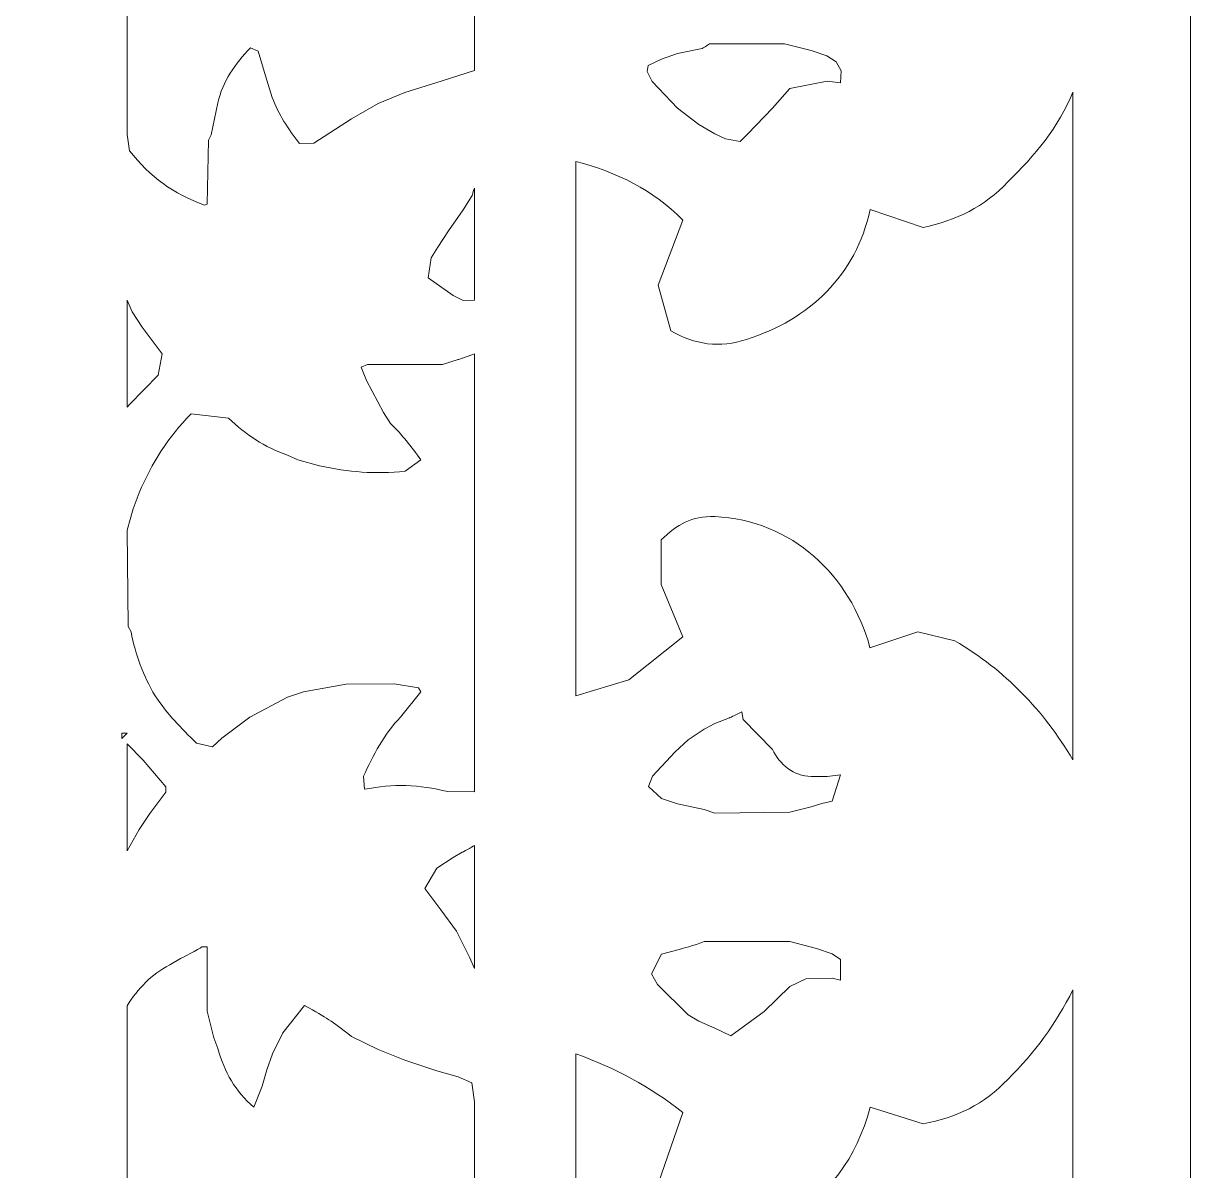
# Model space of a CAD drawing. Header units: centimetres. Extents: x -13.8 to 13.8, y -13.7 to 13.7.
# Drawn here: x -3.451 to -0.942, y 4.7 to 7.167 of the extents above; entities that cross this region are included whole.
import ezdxf

# ---------------------------------------------------------------- set-up
doc = ezdxf.new("R2010")
doc.units = ezdxf.units.CM
doc.header["$MEASUREMENT"] = 0
doc.layers.add('Layer 1', color=7, linetype='Continuous')

msp = doc.modelspace()

# ---------------------------------------------------------------- linework, layer by layer
at = {"layer": 'Layer 1', "lineweight": 0}
msp.add_lwpolyline([(-13.76315, 0.85022), (-0.94195, 0.85022), (-0.94195, 13.67104), (-13.76315, 13.67104), (-13.76315, 0.85022)], close=True, dxfattribs=at)
at = {"layer": 'Layer 1', "color": 7, "lineweight": 0}
for points, knots in [([(-3.06753, 7.75467), (-3.06753, 7.75467), (-3.0561, 7.75467), (-3.0561, 7.75467), (-3.0561, 7.75467), (-3.0561, 7.75467), (-3.0561, 7.61674), (-3.0561, 7.61674), (-3.0561, 7.61674), (-3.0561, 7.61674), (-3.04372, 7.57065), (-3.04372, 7.57065), (-3.04372, 7.57065), (-3.04372, 7.57065), (-3.02372, 7.5131), (-3.02372, 7.5131), (-3.02372, 7.5131), (-3.02372, 7.5131), (-2.99951, 7.45558), (-2.99951, 7.45558), (-2.99951, 7.45558), (-2.99951, 7.45558), (-2.96331, 7.407), (-2.96331, 7.407), (-2.96331, 7.407), (-2.96331, 7.407), (-2.94675, 7.41348), (-2.94675, 7.41348), (-2.94675, 7.41348), (-2.94675, 7.41348), (-2.9296, 7.47862), (-2.9296, 7.47862), (-2.9296, 7.47862), (-2.9296, 7.47862), (-2.91817, 7.5131), (-2.91817, 7.5131), (-2.91817, 7.5131), (-2.90274, 7.55501), (-2.88235, 7.58949), (-2.84808, 7.6192), (-2.84808, 7.6192), (-2.84808, 7.6192), (-2.83797, 7.61921), (-2.83797, 7.61921), (-2.83797, 7.61921), (-2.83797, 7.61921), (-2.75148, 7.5632), (-2.75148, 7.5632), (-2.75148, 7.5632), (-2.75148, 7.5632), (-2.72309, 7.54759), (-2.72309, 7.54759), (-2.72309, 7.54759), (-2.72309, 7.54759), (-2.68861, 7.52722), (-2.68861, 7.52722), (-2.68861, 7.52722), (-2.68861, 7.52722), (-2.65413, 7.51407), (-2.65413, 7.51407), (-2.65413, 7.51407), (-2.65413, 7.51407), (-2.61965, 7.50169), (-2.61965, 7.50169), (-2.61965, 7.50169), (-2.61965, 7.50169), (-2.5966, 7.49198), (-2.5966, 7.49198), (-2.5966, 7.49198), (-2.5966, 7.49198), (-2.52765, 7.47579), (-2.52765, 7.47579), (-2.52765, 7.47579), (-2.52765, 7.47579), (-2.48746, 7.46132), (-2.48746, 7.46132), (-2.48746, 7.46132), (-2.48746, 7.46132), (-2.48156, 7.43274), (-2.48156, 7.43274), (-2.48156, 7.43274), (-2.48156, 7.43274), (-2.48156, 7.06545), (-2.48156, 7.06545), (-2.48156, 7.06545), (-2.48156, 7.06545), (-2.5507, 7.04296), (-2.5507, 7.04296), (-2.5507, 7.04296), (-2.5507, 7.04296), (-2.63111, 7.01819), (-2.63111, 7.01819), (-2.63111, 7.01819), (-2.63111, 7.01819), (-2.68863, 6.99438), (-2.68863, 6.99438), (-2.68863, 6.99438), (-2.68863, 6.99438), (-2.74597, 6.9616), (-2.74597, 6.9616), (-2.74597, 6.9616), (-2.74597, 6.9616), (-2.82656, 6.90884), (-2.82656, 6.90884), (-2.82656, 6.90884), (-2.82656, 6.90884), (-2.858, 6.90883), (-2.858, 6.90883), (-2.858, 6.90883), (-2.88237, 6.93989), (-2.90219, 6.97056), (-2.91647, 7.00752), (-2.91647, 7.00752), (-2.91647, 7.00752), (-2.93057, 7.05361), (-2.93057, 7.05361), (-2.93057, 7.05361), (-2.93057, 7.05361), (-2.94676, 7.10695), (-2.94676, 7.10695), (-2.94676, 7.10695), (-2.94676, 7.10695), (-2.96332, 7.11399), (-2.96332, 7.11399), (-2.96332, 7.11399), (-2.99494, 7.08084), (-3.02372, 7.04197), (-3.03285, 6.99607), (-3.03285, 6.99607), (-3.03285, 6.99607), (-3.04753, 6.92712), (-3.04753, 6.92712), (-3.04753, 6.92712), (-3.04753, 6.92712), (-3.05325, 6.91569), (-3.05325, 6.91569), (-3.05325, 6.91569), (-3.05325, 6.91569), (-3.05592, 6.77834), (-3.05592, 6.77834), (-3.05592, 6.77834), (-3.05592, 6.77834), (-3.06201, 6.77585), (-3.06201, 6.77585), (-3.06201, 6.77585), (-3.12927, 6.80062), (-3.17861, 6.83644), (-3.2228, 6.89282), (-3.2228, 6.89282), (-3.2228, 6.89282), (-3.2283, 6.92748), (-3.2283, 6.92748), (-3.2283, 6.92748), (-3.2283, 6.92748), (-3.2283, 7.61672), (-3.2283, 7.61672), (-3.2283, 7.61672), (-3.19668, 7.66567), (-3.16162, 7.69636), (-3.11344, 7.72853), (-3.11344, 7.72853), (-3.11344, 7.72853), (-3.09362, 7.73977), (-3.09362, 7.73977), (-3.09362, 7.73977), (-3.09364, 7.73983), (-3.07229, 7.75049), (-3.06753, 7.75467)], [0, 0, 0, 0, 0.0232558, 0.0232558, 0.0232558, 0.0232558, 0.0465116, 0.0465116, 0.0465116, 0.0465116, 0.0697674, 0.0697674, 0.0697674, 0.0697674, 0.0930233, 0.0930233, 0.0930233, 0.0930233, 0.1162791, 0.1162791, 0.1162791, 0.1162791, 0.1395349, 0.1395349, 0.1395349, 0.1395349, 0.1627907, 0.1627907, 0.1627907, 0.1627907, 0.1860465, 0.1860465, 0.1860465, 0.1860465, 0.2093023, 0.2093023, 0.2093023, 0.2093023, 0.2325581, 0.2325581, 0.2325581, 0.2325581, 0.255814, 0.255814, 0.255814, 0.255814, 0.2790698, 0.2790698, 0.2790698, 0.2790698, 0.3023256, 0.3023256, 0.3023256, 0.3023256, 0.3255814, 0.3255814, 0.3255814, 0.3255814, 0.3488372, 0.3488372, 0.3488372, 0.3488372, 0.372093, 0.372093, 0.372093, 0.372093, 0.3953488, 0.3953488, 0.3953488, 0.3953488, 0.4186047, 0.4186047, 0.4186047, 0.4186047, 0.4418605, 0.4418605, 0.4418605, 0.4418605, 0.4651163, 0.4651163, 0.4651163, 0.4651163, 0.4883721, 0.4883721, 0.4883721, 0.4883721, 0.5116279, 0.5116279, 0.5116279, 0.5116279, 0.5348837, 0.5348837, 0.5348837, 0.5348837, 0.5581395, 0.5581395, 0.5581395, 0.5581395, 0.5813953, 0.5813953, 0.5813953, 0.5813953, 0.6046512, 0.6046512, 0.6046512, 0.6046512, 0.627907, 0.627907, 0.627907, 0.627907, 0.6511628, 0.6511628, 0.6511628, 0.6511628, 0.6744186, 0.6744186, 0.6744186, 0.6744186, 0.6976744, 0.6976744, 0.6976744, 0.6976744, 0.7209302, 0.7209302, 0.7209302, 0.7209302, 0.744186, 0.744186, 0.744186, 0.744186, 0.7674419, 0.7674419, 0.7674419, 0.7674419, 0.7906977, 0.7906977, 0.7906977, 0.7906977, 0.8139535, 0.8139535, 0.8139535, 0.8139535, 0.8372093, 0.8372093, 0.8372093, 0.8372093, 0.8604651, 0.8604651, 0.8604651, 0.8604651, 0.8837209, 0.8837209, 0.8837209, 0.8837209, 0.9069767, 0.9069767, 0.9069767, 0.9069767, 0.9302326, 0.9302326, 0.9302326, 0.9302326, 0.9534884, 0.9534884, 0.9534884, 0.9534884, 1, 1, 1, 1]), ([(-1.97596, 7.12261), (-1.97596, 7.12261), (-1.81536, 7.12261), (-1.81536, 7.12261), (-1.81536, 7.12261), (-1.81536, 7.12261), (-1.75802, 7.10814), (-1.75802, 7.10814), (-1.75802, 7.10814), (-1.75802, 7.10814), (-1.72431, 7.09671), (-1.72431, 7.09671), (-1.72431, 7.09671), (-1.72431, 7.09671), (-1.70431, 7.08396), (-1.70431, 7.08396), (-1.70431, 7.08396), (-1.70431, 7.08396), (-1.69288, 7.06433), (-1.69288, 7.06433), (-1.69288, 7.06433), (-1.69288, 7.06433), (-1.69457, 7.03919), (-1.69457, 7.03919), (-1.69457, 7.03919), (-1.69457, 7.03919), (-1.72333, 7.04223), (-1.72333, 7.04223), (-1.72333, 7.04223), (-1.72333, 7.04223), (-1.8039, 7.0268), (-1.8039, 7.0268), (-1.8039, 7.0268), (-1.8039, 7.0268), (-1.84105, 6.9847), (-1.84105, 6.9847), (-1.84105, 6.9847), (-1.84105, 6.9847), (-1.89381, 6.92927), (-1.89381, 6.92927), (-1.89381, 6.92927), (-1.89381, 6.92927), (-1.91, 6.91271), (-1.91, 6.91271), (-1.91, 6.91271), (-1.91, 6.91271), (-1.9418, 6.91861), (-1.9418, 6.91861), (-1.9418, 6.91861), (-1.9418, 6.91861), (-1.96485, 6.92927), (-1.96485, 6.92927), (-1.96485, 6.92927), (-1.96485, 6.92927), (-1.99933, 6.94927), (-1.99933, 6.94927), (-1.99933, 6.94927), (-1.99933, 6.94927), (-2.04505, 6.9847), (-2.04505, 6.9847), (-2.04505, 6.9847), (-2.04505, 6.9847), (-2.09955, 7.04204), (-2.09955, 7.04204), (-2.09955, 7.04204), (-2.09955, 7.04204), (-2.11021, 7.06339), (-2.11021, 7.06339), (-2.11021, 7.06339), (-2.11021, 7.06339), (-2.10812, 7.07635), (-2.10812, 7.07635), (-2.10812, 7.07635), (-2.10812, 7.07635), (-2.07954, 7.08987), (-2.07954, 7.08987), (-2.07954, 7.08987), (-2.07954, 7.08987), (-2.04506, 7.10167), (-2.04506, 7.10167), (-2.04506, 7.10167), (-2.04506, 7.10167), (-1.99172, 7.11291), (-1.99172, 7.11291), (-1.99172, 7.11291), (-1.99178, 7.1129), (-1.98072, 7.11957), (-1.97596, 7.12261)], [0, 0, 0, 0, 0.0434783, 0.0434783, 0.0434783, 0.0434783, 0.0869565, 0.0869565, 0.0869565, 0.0869565, 0.1304348, 0.1304348, 0.1304348, 0.1304348, 0.173913, 0.173913, 0.173913, 0.173913, 0.2173913, 0.2173913, 0.2173913, 0.2173913, 0.2608696, 0.2608696, 0.2608696, 0.2608696, 0.3043478, 0.3043478, 0.3043478, 0.3043478, 0.3478261, 0.3478261, 0.3478261, 0.3478261, 0.3913043, 0.3913043, 0.3913043, 0.3913043, 0.4347826, 0.4347826, 0.4347826, 0.4347826, 0.4782609, 0.4782609, 0.4782609, 0.4782609, 0.5217391, 0.5217391, 0.5217391, 0.5217391, 0.5652174, 0.5652174, 0.5652174, 0.5652174, 0.6086957, 0.6086957, 0.6086957, 0.6086957, 0.6521739, 0.6521739, 0.6521739, 0.6521739, 0.6956522, 0.6956522, 0.6956522, 0.6956522, 0.7391304, 0.7391304, 0.7391304, 0.7391304, 0.7826087, 0.7826087, 0.7826087, 0.7826087, 0.826087, 0.826087, 0.826087, 0.826087, 0.8695652, 0.8695652, 0.8695652, 0.8695652, 0.9130435, 0.9130435, 0.9130435, 0.9130435, 1, 1, 1, 1]), ([(-1.19491, 7.01916), (-1.19491, 7.01916), (-1.19491, 5.58335), (-1.19491, 5.58335), (-1.19491, 5.58335), (-1.26045, 5.6927), (-1.33911, 5.77406), (-1.44886, 5.83957), (-1.44886, 5.83957), (-1.44886, 5.83957), (-1.52847, 5.85843), (-1.52847, 5.85843), (-1.52847, 5.85843), (-1.52847, 5.85843), (-1.63134, 5.82451), (-1.63134, 5.82451), (-1.63134, 5.82451), (-1.67362, 5.98109), (-1.79861, 6.09825), (-1.96509, 6.10664), (-1.96509, 6.10664), (-2.01443, 6.10778), (-2.04624, 6.09008), (-2.07997, 6.05634), (-2.07997, 6.05634), (-2.07997, 6.05634), (-2.08034, 5.96032), (-2.08034, 5.96032), (-2.08034, 5.96032), (-2.08034, 5.96032), (-2.03348, 5.84774), (-2.03348, 5.84774), (-2.03348, 5.84774), (-2.03348, 5.84774), (-2.14987, 5.75572), (-2.14987, 5.75572), (-2.14987, 5.75572), (-2.14987, 5.75572), (-2.26343, 5.72124), (-2.26343, 5.72124), (-2.26343, 5.72124), (-2.26343, 5.72124), (-2.26343, 6.86996), (-2.26343, 6.86996), (-2.26343, 6.86996), (-2.17466, 6.84654), (-2.09902, 6.80937), (-2.0333, 6.74386), (-2.0333, 6.74386), (-2.0333, 6.74386), (-2.08683, 6.60421), (-2.08683, 6.60421), (-2.08683, 6.60421), (-2.08683, 6.60421), (-2.05958, 6.50592), (-2.05958, 6.50592), (-2.05958, 6.50592), (-2.00873, 6.47621), (-1.95348, 6.46763), (-1.89689, 6.48745), (-1.89689, 6.48745), (-1.76296, 6.52878), (-1.66048, 6.62575), (-1.63114, 6.76653), (-1.63114, 6.76653), (-1.63114, 6.76653), (-1.51721, 6.72787), (-1.51721, 6.72787), (-1.51721, 6.72787), (-1.44635, 6.74292), (-1.38521, 6.77206), (-1.3351, 6.82598), (-1.3351, 6.82598), (-1.27664, 6.88276), (-1.22656, 6.94277), (-1.19491, 7.01916)], [0, 0, 0, 0, 0.05, 0.05, 0.05, 0.05, 0.1, 0.1, 0.1, 0.1, 0.15, 0.15, 0.15, 0.15, 0.2, 0.2, 0.2, 0.2, 0.25, 0.25, 0.25, 0.25, 0.3, 0.3, 0.3, 0.3, 0.35, 0.35, 0.35, 0.35, 0.4, 0.4, 0.4, 0.4, 0.45, 0.45, 0.45, 0.45, 0.5, 0.5, 0.5, 0.5, 0.55, 0.55, 0.55, 0.55, 0.6, 0.6, 0.6, 0.6, 0.65, 0.65, 0.65, 0.65, 0.7, 0.7, 0.7, 0.7, 0.75, 0.75, 0.75, 0.75, 0.8, 0.8, 0.8, 0.8, 0.85, 0.85, 0.85, 0.85, 0.9, 0.9, 0.9, 0.9, 1, 1, 1, 1]), ([(-2.48155, 6.81265), (-2.48155, 6.81265), (-2.48155, 6.57148), (-2.48155, 6.57148), (-2.48155, 6.57148), (-2.48155, 6.57148), (-2.50555, 6.57111), (-2.50555, 6.57111), (-2.50555, 6.57111), (-2.50555, 6.57111), (-2.52764, 6.58177), (-2.52764, 6.58177), (-2.52764, 6.58177), (-2.52764, 6.58177), (-2.58117, 6.62006), (-2.58117, 6.62006), (-2.58117, 6.62006), (-2.58117, 6.62006), (-2.5745, 6.66274), (-2.5745, 6.66274), (-2.5745, 6.66274), (-2.5745, 6.66274), (-2.56003, 6.68597), (-2.56003, 6.68597), (-2.56003, 6.68597), (-2.56003, 6.68597), (-2.53736, 6.72045), (-2.53736, 6.72045), (-2.53736, 6.72045), (-2.53736, 6.72045), (-2.50553, 6.76617), (-2.50553, 6.76617), (-2.50553, 6.76617), (-2.50553, 6.76617), (-2.48629, 6.79684), (-2.48629, 6.79684), (-2.48629, 6.79684), (-2.48632, 6.79685), (-2.4846, 6.80656), (-2.48155, 6.81265)], [0, 0, 0, 0, 0.0909091, 0.0909091, 0.0909091, 0.0909091, 0.1818182, 0.1818182, 0.1818182, 0.1818182, 0.2727273, 0.2727273, 0.2727273, 0.2727273, 0.3636364, 0.3636364, 0.3636364, 0.3636364, 0.4545455, 0.4545455, 0.4545455, 0.4545455, 0.5454545, 0.5454545, 0.5454545, 0.5454545, 0.6363636, 0.6363636, 0.6363636, 0.6363636, 0.7272727, 0.7272727, 0.7272727, 0.7272727, 0.8181818, 0.8181818, 0.8181818, 0.8181818, 1, 1, 1, 1]), ([(-3.22831, 6.57148), (-3.22831, 6.57148), (-3.21707, 6.54635), (-3.21707, 6.54635), (-3.21707, 6.54635), (-3.21707, 6.54635), (-3.19593, 6.51357), (-3.19593, 6.51357), (-3.19593, 6.51357), (-3.19593, 6.51357), (-3.15251, 6.45604), (-3.15251, 6.45604), (-3.15251, 6.45604), (-3.15251, 6.45604), (-3.16145, 6.41014), (-3.16145, 6.41014), (-3.16145, 6.41014), (-3.16145, 6.41014), (-3.22278, 6.34709), (-3.22278, 6.34709), (-3.22278, 6.34709), (-3.22278, 6.34709), (-3.22831, 6.34156), (-3.22831, 6.34156), (-3.22831, 6.34156), (-3.22831, 6.34156), (-3.22831, 6.57148), (-3.22831, 6.57148)], [0, 0, 0, 0, 0.125, 0.125, 0.125, 0.125, 0.25, 0.25, 0.25, 0.25, 0.375, 0.375, 0.375, 0.375, 0.5, 0.5, 0.5, 0.5, 0.625, 0.625, 0.625, 0.625, 0.75, 0.75, 0.75, 0.75, 1, 1, 1, 1]), ([(-2.48155, 6.45644), (-2.48155, 6.45644), (-2.48155, 5.51442), (-2.48155, 5.51442), (-2.48155, 5.51442), (-2.48155, 5.51442), (-2.53907, 5.51519), (-2.53907, 5.51519), (-2.53907, 5.51519), (-2.6008, 5.53083), (-2.65586, 5.53234), (-2.71814, 5.52016), (-2.71814, 5.52016), (-2.71814, 5.52016), (-2.72005, 5.54855), (-2.72005, 5.54855), (-2.72005, 5.54855), (-2.69872, 5.59332), (-2.67642, 5.63941), (-2.64062, 5.67523), (-2.64062, 5.67523), (-2.64062, 5.67523), (-2.59662, 5.72952), (-2.59662, 5.72952), (-2.59662, 5.72952), (-2.59662, 5.72952), (-2.60215, 5.73809), (-2.60215, 5.73809), (-2.60215, 5.73809), (-2.60215, 5.73809), (-2.65414, 5.74685), (-2.65414, 5.74685), (-2.65414, 5.74685), (-2.65414, 5.74685), (-2.75759, 5.74608), (-2.75759, 5.74608), (-2.75759, 5.74608), (-2.75759, 5.74608), (-2.84922, 5.72952), (-2.84922, 5.72952), (-2.84922, 5.72952), (-2.84922, 5.72952), (-2.88372, 5.71809), (-2.88372, 5.71809), (-2.88372, 5.71809), (-2.88372, 5.71809), (-2.9645, 5.67504), (-2.9645, 5.67504), (-2.9645, 5.67504), (-2.9645, 5.67504), (-3.02432, 5.62988), (-3.02432, 5.62988), (-3.02432, 5.62988), (-3.02432, 5.62988), (-3.04472, 5.61178), (-3.04472, 5.61178), (-3.04472, 5.61178), (-3.04472, 5.61178), (-3.0792, 5.61959), (-3.0792, 5.61959), (-3.0792, 5.61959), (-3.11275, 5.65139), (-3.14169, 5.68283), (-3.16797, 5.72095), (-3.16797, 5.72095), (-3.19387, 5.76572), (-3.20988, 5.808), (-3.21978, 5.85885), (-3.21978, 5.85885), (-3.21978, 5.85885), (-3.22568, 5.87009), (-3.22568, 5.87009), (-3.22568, 5.87009), (-3.22568, 5.87009), (-3.22835, 6.07736), (-3.22835, 6.07736), (-3.22835, 6.07736), (-3.22835, 6.07736), (-3.21501, 6.12308), (-3.21501, 6.12308), (-3.21501, 6.12308), (-3.21501, 6.12308), (-3.20263, 6.15756), (-3.20263, 6.15756), (-3.20263, 6.15756), (-3.17405, 6.22214), (-3.1409, 6.27681), (-3.09042, 6.32729), (-3.09042, 6.32729), (-3.09042, 6.32729), (-3.01022, 6.31814), (-3.01022, 6.31814), (-3.01022, 6.31814), (-2.97231, 6.28213), (-2.93325, 6.25604), (-2.88372, 6.23832), (-2.88372, 6.23832), (-2.88372, 6.23832), (-2.86105, 6.22821), (-2.86105, 6.22821), (-2.86105, 6.22821), (-2.86105, 6.22821), (-2.81475, 6.21583), (-2.81475, 6.21583), (-2.81475, 6.21583), (-2.75226, 6.20212), (-2.69473, 6.19715), (-2.63071, 6.20382), (-2.63071, 6.20382), (-2.63071, 6.20382), (-2.59661, 6.22821), (-2.59661, 6.22821), (-2.59661, 6.22821), (-2.61701, 6.25679), (-2.6372, 6.2825), (-2.66233, 6.3069), (-2.66233, 6.3069), (-2.66233, 6.3069), (-2.67699, 6.32995), (-2.67699, 6.32995), (-2.67699, 6.32995), (-2.67699, 6.32995), (-2.71337, 6.3989), (-2.71337, 6.3989), (-2.71337, 6.3989), (-2.71337, 6.3989), (-2.7248, 6.42748), (-2.7248, 6.42748), (-2.7248, 6.42748), (-2.7248, 6.42748), (-2.71146, 6.43357), (-2.71146, 6.43357), (-2.71146, 6.43357), (-2.71146, 6.43357), (-2.55048, 6.43356), (-2.55048, 6.43356), (-2.55048, 6.43356), (-2.55048, 6.43356), (-2.51638, 6.44404), (-2.51638, 6.44404), (-2.51638, 6.44404), (-2.51643, 6.44406), (-2.48745, 6.45319), (-2.48155, 6.45644)], [0, 0, 0, 0, 0.027027, 0.027027, 0.027027, 0.027027, 0.0540541, 0.0540541, 0.0540541, 0.0540541, 0.0810811, 0.0810811, 0.0810811, 0.0810811, 0.1081081, 0.1081081, 0.1081081, 0.1081081, 0.1351351, 0.1351351, 0.1351351, 0.1351351, 0.1621622, 0.1621622, 0.1621622, 0.1621622, 0.1891892, 0.1891892, 0.1891892, 0.1891892, 0.2162162, 0.2162162, 0.2162162, 0.2162162, 0.2432432, 0.2432432, 0.2432432, 0.2432432, 0.2702703, 0.2702703, 0.2702703, 0.2702703, 0.2972973, 0.2972973, 0.2972973, 0.2972973, 0.3243243, 0.3243243, 0.3243243, 0.3243243, 0.3513514, 0.3513514, 0.3513514, 0.3513514, 0.3783784, 0.3783784, 0.3783784, 0.3783784, 0.4054054, 0.4054054, 0.4054054, 0.4054054, 0.4324324, 0.4324324, 0.4324324, 0.4324324, 0.4594595, 0.4594595, 0.4594595, 0.4594595, 0.4864865, 0.4864865, 0.4864865, 0.4864865, 0.5135135, 0.5135135, 0.5135135, 0.5135135, 0.5405405, 0.5405405, 0.5405405, 0.5405405, 0.5675676, 0.5675676, 0.5675676, 0.5675676, 0.5945946, 0.5945946, 0.5945946, 0.5945946, 0.6216216, 0.6216216, 0.6216216, 0.6216216, 0.6486486, 0.6486486, 0.6486486, 0.6486486, 0.6756757, 0.6756757, 0.6756757, 0.6756757, 0.7027027, 0.7027027, 0.7027027, 0.7027027, 0.7297297, 0.7297297, 0.7297297, 0.7297297, 0.7567568, 0.7567568, 0.7567568, 0.7567568, 0.7837838, 0.7837838, 0.7837838, 0.7837838, 0.8108108, 0.8108108, 0.8108108, 0.8108108, 0.8378378, 0.8378378, 0.8378378, 0.8378378, 0.8648649, 0.8648649, 0.8648649, 0.8648649, 0.8918919, 0.8918919, 0.8918919, 0.8918919, 0.9189189, 0.9189189, 0.9189189, 0.9189189, 0.9459459, 0.9459459, 0.9459459, 0.9459459, 1, 1, 1, 1]), ([(-1.90701, 5.6868), (-1.90701, 5.6868), (-1.90415, 5.67024), (-1.90415, 5.67024), (-1.90415, 5.67024), (-1.90415, 5.67024), (-1.8411, 5.60605), (-1.8411, 5.60605), (-1.8411, 5.60605), (-1.82586, 5.57425), (-1.79519, 5.54795), (-1.75805, 5.54795), (-1.75805, 5.54795), (-1.75805, 5.54795), (-1.72358, 5.54794), (-1.72358, 5.54794), (-1.72358, 5.54794), (-1.72358, 5.54794), (-1.69461, 5.55135), (-1.69461, 5.55135), (-1.69461, 5.55135), (-1.69461, 5.55135), (-1.71289, 5.49476), (-1.71289, 5.49476), (-1.71289, 5.49476), (-1.71289, 5.49476), (-1.73498, 5.49), (-1.73498, 5.49), (-1.73498, 5.49), (-1.73498, 5.49), (-1.75803, 5.48278), (-1.75803, 5.48278), (-1.75803, 5.48278), (-1.75803, 5.48278), (-1.80394, 5.47095), (-1.80394, 5.47095), (-1.80394, 5.47095), (-1.80394, 5.47095), (-1.96454, 5.46867), (-1.96454, 5.46867), (-1.96454, 5.46867), (-1.96454, 5.46867), (-1.98759, 5.47687), (-1.98759, 5.47687), (-1.98759, 5.47687), (-1.98759, 5.47687), (-2.04511, 5.48925), (-2.04511, 5.48925), (-2.04511, 5.48925), (-2.04511, 5.48925), (-2.07959, 5.50068), (-2.07959, 5.50068), (-2.07959, 5.50068), (-2.07959, 5.50068), (-2.10721, 5.5264), (-2.10721, 5.5264), (-2.10721, 5.5264), (-2.10721, 5.5264), (-2.09864, 5.54849), (-2.09864, 5.54849), (-2.09864, 5.54849), (-2.09864, 5.54849), (-2.05006, 5.60088), (-2.05006, 5.60088), (-2.05006, 5.60088), (-2.05006, 5.60088), (-2.02204, 5.62623), (-2.02204, 5.62623), (-2.02204, 5.62623), (-2.02204, 5.62623), (-1.98756, 5.64928), (-1.98756, 5.64928), (-1.98756, 5.64928), (-1.98756, 5.64928), (-1.96489, 5.66166), (-1.96489, 5.66166), (-1.96489, 5.66166), (-1.96489, 5.66166), (-1.93309, 5.67404), (-1.93309, 5.67404), (-1.93309, 5.67404), (-1.9331, 5.67404), (-1.9131, 5.68299), (-1.90701, 5.6868)], [0, 0, 0, 0, 0.0454545, 0.0454545, 0.0454545, 0.0454545, 0.0909091, 0.0909091, 0.0909091, 0.0909091, 0.1363636, 0.1363636, 0.1363636, 0.1363636, 0.1818182, 0.1818182, 0.1818182, 0.1818182, 0.2272727, 0.2272727, 0.2272727, 0.2272727, 0.2727273, 0.2727273, 0.2727273, 0.2727273, 0.3181818, 0.3181818, 0.3181818, 0.3181818, 0.3636364, 0.3636364, 0.3636364, 0.3636364, 0.4090909, 0.4090909, 0.4090909, 0.4090909, 0.4545455, 0.4545455, 0.4545455, 0.4545455, 0.5, 0.5, 0.5, 0.5, 0.5454545, 0.5454545, 0.5454545, 0.5454545, 0.5909091, 0.5909091, 0.5909091, 0.5909091, 0.6363636, 0.6363636, 0.6363636, 0.6363636, 0.6818182, 0.6818182, 0.6818182, 0.6818182, 0.7272727, 0.7272727, 0.7272727, 0.7272727, 0.7727273, 0.7727273, 0.7727273, 0.7727273, 0.8181818, 0.8181818, 0.8181818, 0.8181818, 0.8636364, 0.8636364, 0.8636364, 0.8636364, 0.9090909, 0.9090909, 0.9090909, 0.9090909, 1, 1, 1, 1]), ([(-3.22831, 5.61784), (-3.22831, 5.61784), (-3.19384, 5.583), (-3.19384, 5.583), (-3.19384, 5.583), (-3.19384, 5.583), (-3.14526, 5.52545), (-3.14526, 5.52545), (-3.14526, 5.52545), (-3.14526, 5.52545), (-3.14526, 5.51402), (-3.14526, 5.51402), (-3.14526, 5.51402), (-3.14526, 5.51402), (-3.17937, 5.4683), (-3.17937, 5.4683), (-3.17937, 5.4683), (-3.17937, 5.4683), (-3.2026, 5.43383), (-3.2026, 5.43383), (-3.2026, 5.43383), (-3.2026, 5.43383), (-3.21498, 5.41078), (-3.21498, 5.41078), (-3.21498, 5.41078), (-3.21498, 5.41078), (-3.22831, 5.38792), (-3.22831, 5.38792), (-3.22831, 5.38792), (-3.22831, 5.38792), (-3.22831, 5.61784), (-3.22831, 5.61784)], [0, 0, 0, 0, 0.1111111, 0.1111111, 0.1111111, 0.1111111, 0.2222222, 0.2222222, 0.2222222, 0.2222222, 0.3333333, 0.3333333, 0.3333333, 0.3333333, 0.4444444, 0.4444444, 0.4444444, 0.4444444, 0.5555556, 0.5555556, 0.5555556, 0.5555556, 0.6666667, 0.6666667, 0.6666667, 0.6666667, 0.7777778, 0.7777778, 0.7777778, 0.7777778, 1, 1, 1, 1]), ([(-2.48155, 5.39972), (-2.48155, 5.39972), (-2.48155, 5.13532), (-2.48155, 5.13532), (-2.48155, 5.13532), (-2.48155, 5.13532), (-2.49221, 5.15969), (-2.49221, 5.15969), (-2.49221, 5.15969), (-2.49221, 5.15969), (-2.50287, 5.18083), (-2.50287, 5.18083), (-2.50287, 5.18083), (-2.50287, 5.18083), (-2.52002, 5.21531), (-2.52002, 5.21531), (-2.52002, 5.21531), (-2.52002, 5.21531), (-2.55354, 5.2614), (-2.55354, 5.2614), (-2.55354, 5.2614), (-2.55354, 5.2614), (-2.58802, 5.30731), (-2.58802, 5.30731), (-2.58802, 5.30731), (-2.58802, 5.30731), (-2.56212, 5.35036), (-2.56212, 5.35036), (-2.56212, 5.35036), (-2.56212, 5.35036), (-2.52764, 5.37343), (-2.52764, 5.37343), (-2.52764, 5.37343), (-2.52764, 5.37343), (-2.50764, 5.38486), (-2.50764, 5.38486), (-2.50764, 5.38486), (-2.50767, 5.38485), (-2.48745, 5.39554), (-2.48155, 5.39972)], [0, 0, 0, 0, 0.0909091, 0.0909091, 0.0909091, 0.0909091, 0.1818182, 0.1818182, 0.1818182, 0.1818182, 0.2727273, 0.2727273, 0.2727273, 0.2727273, 0.3636364, 0.3636364, 0.3636364, 0.3636364, 0.4545455, 0.4545455, 0.4545455, 0.4545455, 0.5454545, 0.5454545, 0.5454545, 0.5454545, 0.6363636, 0.6363636, 0.6363636, 0.6363636, 0.7272727, 0.7272727, 0.7272727, 0.7272727, 0.8181818, 0.8181818, 0.8181818, 0.8181818, 1, 1, 1, 1]), ([(-3.06753, 5.18123), (-3.06753, 5.18123), (-3.0561, 5.18123), (-3.0561, 5.18123), (-3.0561, 5.18123), (-3.0561, 5.18123), (-3.0561, 5.04333), (-3.0561, 5.04333), (-3.0561, 5.04333), (-3.0561, 5.04333), (-3.04163, 4.98578), (-3.04163, 4.98578), (-3.04163, 4.98578), (-3.04163, 4.98578), (-3.03306, 4.96273), (-3.03306, 4.96273), (-3.03306, 4.96273), (-3.01896, 4.91188), (-2.99573, 4.87148), (-2.95572, 4.8366), (-2.95572, 4.8366), (-2.95572, 4.8366), (-2.9382, 4.88235), (-2.9382, 4.88235), (-2.9382, 4.88235), (-2.9382, 4.88235), (-2.92791, 4.91683), (-2.92791, 4.91683), (-2.92791, 4.91683), (-2.92791, 4.91683), (-2.91553, 4.95131), (-2.91553, 4.95131), (-2.91553, 4.95131), (-2.91553, 4.95131), (-2.89344, 4.99703), (-2.89344, 4.99703), (-2.89344, 4.99703), (-2.89344, 4.99703), (-2.84658, 5.05571), (-2.84658, 5.05571), (-2.84658, 5.05571), (-2.79628, 5.02618), (-2.79192, 5.02523), (-2.7458, 4.98866), (-2.7458, 4.98866), (-2.7458, 4.98866), (-2.68865, 4.96104), (-2.68865, 4.96104), (-2.68865, 4.96104), (-2.68865, 4.96104), (-2.63113, 4.93781), (-2.63113, 4.93781), (-2.63113, 4.93781), (-2.63113, 4.93781), (-2.59665, 4.92657), (-2.59665, 4.92657), (-2.59665, 4.92657), (-2.59665, 4.92657), (-2.56217, 4.91477), (-2.56217, 4.91477), (-2.56217, 4.91477), (-2.56217, 4.91477), (-2.51645, 4.90239), (-2.51645, 4.90239), (-2.51645, 4.90239), (-2.51645, 4.90239), (-2.4875, 4.88924), (-2.4875, 4.88924), (-2.4875, 4.88924), (-2.4875, 4.88924), (-2.4816, 4.84828), (-2.4816, 4.84828), (-2.4816, 4.84828), (-2.4816, 4.84828), (-2.4816, 4.50366), (-2.4816, 4.50366), (-2.4816, 4.50366), (-2.4816, 4.50366), (-2.56217, 4.46974), (-2.56217, 4.46974), (-2.56217, 4.46974), (-2.56217, 4.46974), (-2.59665, 4.45908), (-2.59665, 4.45908), (-2.59665, 4.45908), (-2.59665, 4.45908), (-2.63113, 4.4467), (-2.63113, 4.4467), (-2.63113, 4.4467), (-2.63113, 4.4467), (-2.67704, 4.43051), (-2.67704, 4.43051), (-2.67704, 4.43051), (-2.72239, 4.40022), (-2.7199, 4.40117), (-2.76888, 4.3768), (-2.76888, 4.3768), (-2.76888, 4.3768), (-2.79211, 4.36328), (-2.79211, 4.36328), (-2.79211, 4.36328), (-2.79211, 4.36328), (-2.84659, 4.32994), (-2.84659, 4.32994), (-2.84659, 4.32994), (-2.88337, 4.36537), (-2.91117, 4.40595), (-2.92012, 4.4572), (-2.92012, 4.4572), (-2.92012, 4.4572), (-2.93174, 4.49149), (-2.93174, 4.49149), (-2.93174, 4.49149), (-2.93174, 4.49149), (-2.94031, 4.51472), (-2.94031, 4.51472), (-2.94031, 4.51472), (-2.94031, 4.51472), (-2.96452, 4.54044), (-2.96452, 4.54044), (-2.96452, 4.54044), (-3.00339, 4.5094), (-3.02625, 4.47205), (-3.03289, 4.4227), (-3.03289, 4.4227), (-3.03289, 4.4227), (-3.04757, 4.35375), (-3.04757, 4.35375), (-3.04757, 4.35375), (-3.04757, 4.35375), (-3.05614, 4.28517), (-3.05614, 4.28517), (-3.05614, 4.28517), (-3.05614, 4.28517), (-3.05614, 4.21622), (-3.05614, 4.21622), (-3.05614, 4.21622), (-3.05614, 4.21622), (-3.12509, 4.23718), (-3.12509, 4.23718), (-3.12509, 4.23718), (-3.12509, 4.23718), (-3.18261, 4.27547), (-3.18261, 4.27547), (-3.18261, 4.27547), (-3.18261, 4.27547), (-3.22283, 4.31929), (-3.22283, 4.31929), (-3.22283, 4.31929), (-3.22283, 4.31929), (-3.22833, 4.35414), (-3.22833, 4.35414), (-3.22833, 4.35414), (-3.22833, 4.35414), (-3.22833, 5.05499), (-3.22833, 5.05499), (-3.22833, 5.05499), (-3.20452, 5.09251), (-3.17652, 5.12167), (-3.1367, 5.14262), (-3.1367, 5.14262), (-3.1367, 5.14262), (-3.11363, 5.15614), (-3.11363, 5.15614), (-3.11363, 5.15614), (-3.11362, 5.15607), (-3.07229, 5.17702), (-3.06753, 5.18123)], [0, 0, 0, 0, 0.0232558, 0.0232558, 0.0232558, 0.0232558, 0.0465116, 0.0465116, 0.0465116, 0.0465116, 0.0697674, 0.0697674, 0.0697674, 0.0697674, 0.0930233, 0.0930233, 0.0930233, 0.0930233, 0.1162791, 0.1162791, 0.1162791, 0.1162791, 0.1395349, 0.1395349, 0.1395349, 0.1395349, 0.1627907, 0.1627907, 0.1627907, 0.1627907, 0.1860465, 0.1860465, 0.1860465, 0.1860465, 0.2093023, 0.2093023, 0.2093023, 0.2093023, 0.2325581, 0.2325581, 0.2325581, 0.2325581, 0.255814, 0.255814, 0.255814, 0.255814, 0.2790698, 0.2790698, 0.2790698, 0.2790698, 0.3023256, 0.3023256, 0.3023256, 0.3023256, 0.3255814, 0.3255814, 0.3255814, 0.3255814, 0.3488372, 0.3488372, 0.3488372, 0.3488372, 0.372093, 0.372093, 0.372093, 0.372093, 0.3953488, 0.3953488, 0.3953488, 0.3953488, 0.4186047, 0.4186047, 0.4186047, 0.4186047, 0.4418605, 0.4418605, 0.4418605, 0.4418605, 0.4651163, 0.4651163, 0.4651163, 0.4651163, 0.4883721, 0.4883721, 0.4883721, 0.4883721, 0.5116279, 0.5116279, 0.5116279, 0.5116279, 0.5348837, 0.5348837, 0.5348837, 0.5348837, 0.5581395, 0.5581395, 0.5581395, 0.5581395, 0.5813953, 0.5813953, 0.5813953, 0.5813953, 0.6046512, 0.6046512, 0.6046512, 0.6046512, 0.627907, 0.627907, 0.627907, 0.627907, 0.6511628, 0.6511628, 0.6511628, 0.6511628, 0.6744186, 0.6744186, 0.6744186, 0.6744186, 0.6976744, 0.6976744, 0.6976744, 0.6976744, 0.7209302, 0.7209302, 0.7209302, 0.7209302, 0.744186, 0.744186, 0.744186, 0.744186, 0.7674419, 0.7674419, 0.7674419, 0.7674419, 0.7906977, 0.7906977, 0.7906977, 0.7906977, 0.8139535, 0.8139535, 0.8139535, 0.8139535, 0.8372093, 0.8372093, 0.8372093, 0.8372093, 0.8604651, 0.8604651, 0.8604651, 0.8604651, 0.8837209, 0.8837209, 0.8837209, 0.8837209, 0.9069767, 0.9069767, 0.9069767, 0.9069767, 0.9302326, 0.9302326, 0.9302326, 0.9302326, 0.9534884, 0.9534884, 0.9534884, 0.9534884, 1, 1, 1, 1]), ([(-1.98758, 5.19284), (-1.98758, 5.19284), (-1.80356, 5.19284), (-1.80356, 5.19284), (-1.80356, 5.19284), (-1.80356, 5.19284), (-1.74641, 5.17797), (-1.74641, 5.17797), (-1.74641, 5.17797), (-1.74641, 5.17797), (-1.71289, 5.16673), (-1.71289, 5.16673), (-1.71289, 5.16673), (-1.71289, 5.16673), (-1.69461, 5.15414), (-1.69461, 5.15414), (-1.69461, 5.15414), (-1.69461, 5.15414), (-1.69461, 5.11014), (-1.69461, 5.11014), (-1.69461, 5.11014), (-1.69461, 5.11014), (-1.71289, 5.11395), (-1.71289, 5.11395), (-1.71289, 5.11395), (-1.71289, 5.11395), (-1.76946, 5.11281), (-1.76946, 5.11281), (-1.76946, 5.11281), (-1.76946, 5.11281), (-1.80394, 5.09662), (-1.80394, 5.09662), (-1.80394, 5.09662), (-1.80394, 5.09662), (-1.85844, 5.04291), (-1.85844, 5.04291), (-1.85844, 5.04291), (-1.85844, 5.04291), (-1.93043, 4.99052), (-1.93043, 4.99052), (-1.93043, 4.99052), (-1.93043, 4.99052), (-1.96491, 5.00671), (-1.96491, 5.00671), (-1.96491, 5.00671), (-1.96491, 5.00671), (-1.99939, 5.02195), (-1.99939, 5.02195), (-1.99939, 5.02195), (-1.99939, 5.02195), (-2.02206, 5.03568), (-2.02206, 5.03568), (-2.02206, 5.03568), (-2.02206, 5.03568), (-2.08836, 5.10045), (-2.08836, 5.10045), (-2.08836, 5.10045), (-2.08836, 5.10045), (-2.10074, 5.1235), (-2.10074, 5.1235), (-2.10074, 5.1235), (-2.10074, 5.1235), (-2.0796, 5.1656), (-2.0796, 5.1656), (-2.0796, 5.1656), (-2.0796, 5.1656), (-2.03388, 5.17798), (-2.03388, 5.17798), (-2.03388, 5.17798), (-2.03388, 5.17797), (-1.99255, 5.1898), (-1.98758, 5.19284)], [0, 0, 0, 0, 0.0526316, 0.0526316, 0.0526316, 0.0526316, 0.1052632, 0.1052632, 0.1052632, 0.1052632, 0.1578947, 0.1578947, 0.1578947, 0.1578947, 0.2105263, 0.2105263, 0.2105263, 0.2105263, 0.2631579, 0.2631579, 0.2631579, 0.2631579, 0.3157895, 0.3157895, 0.3157895, 0.3157895, 0.3684211, 0.3684211, 0.3684211, 0.3684211, 0.4210526, 0.4210526, 0.4210526, 0.4210526, 0.4736842, 0.4736842, 0.4736842, 0.4736842, 0.5263158, 0.5263158, 0.5263158, 0.5263158, 0.5789474, 0.5789474, 0.5789474, 0.5789474, 0.6315789, 0.6315789, 0.6315789, 0.6315789, 0.6842105, 0.6842105, 0.6842105, 0.6842105, 0.7368421, 0.7368421, 0.7368421, 0.7368421, 0.7894737, 0.7894737, 0.7894737, 0.7894737, 0.8421053, 0.8421053, 0.8421053, 0.8421053, 0.8947368, 0.8947368, 0.8947368, 0.8947368, 1, 1, 1, 1]), ([(-1.19491, 5.08939), (-1.19491, 5.08939), (-1.19491, 3.65321), (-1.19491, 3.65321), (-1.19491, 3.65321), (-1.25701, 3.76465), (-1.33607, 3.85114), (-1.44886, 3.91285), (-1.44886, 3.91285), (-1.51077, 3.93706), (-1.57155, 3.93571), (-1.63116, 3.906), (-1.63116, 3.906), (-1.67516, 4.04184), (-1.76985, 4.13669), (-1.90834, 4.17519), (-1.90834, 4.17519), (-1.95559, 4.18413), (-1.99692, 4.18109), (-2.04169, 4.16413), (-2.04169, 4.16413), (-2.08913, 4.13537), (-2.10665, 4.07957), (-2.07884, 4.03041), (-2.07884, 4.03041), (-2.07884, 4.03041), (-2.02206, 3.92905), (-2.02206, 3.92905), (-2.02206, 3.92905), (-2.02206, 3.92905), (-2.1497, 3.82827), (-2.1497, 3.82827), (-2.1497, 3.82827), (-2.1497, 3.82827), (-2.26342, 3.79112), (-2.26342, 3.79112), (-2.26342, 3.79112), (-2.26342, 3.79112), (-2.26342, 4.95164), (-2.26342, 4.95164), (-2.26342, 4.95164), (-2.17732, 4.92039), (-2.10549, 4.88192), (-2.03329, 4.82514), (-2.03329, 4.82514), (-2.03329, 4.82514), (-2.08586, 4.67406), (-2.08586, 4.67406), (-2.08586, 4.67406), (-2.09501, 4.619), (-2.06681, 4.56873), (-2.01024, 4.55672), (-2.01024, 4.55672), (-1.94031, 4.54529), (-1.87938, 4.55519), (-1.81688, 4.58911), (-1.81688, 4.58911), (-1.72031, 4.64798), (-1.6599, 4.72646), (-1.63114, 4.83657), (-1.63114, 4.83657), (-1.63114, 4.83657), (-1.51721, 4.80133), (-1.51721, 4.80133), (-1.51721, 4.80133), (-1.44519, 4.81408), (-1.38598, 4.84305), (-1.3351, 4.89658), (-1.3351, 4.89658), (-1.27627, 4.95549), (-1.23227, 5.01473), (-1.19491, 5.08939)], [0, 0, 0, 0, 0.0526316, 0.0526316, 0.0526316, 0.0526316, 0.1052632, 0.1052632, 0.1052632, 0.1052632, 0.1578947, 0.1578947, 0.1578947, 0.1578947, 0.2105263, 0.2105263, 0.2105263, 0.2105263, 0.2631579, 0.2631579, 0.2631579, 0.2631579, 0.3157895, 0.3157895, 0.3157895, 0.3157895, 0.3684211, 0.3684211, 0.3684211, 0.3684211, 0.4210526, 0.4210526, 0.4210526, 0.4210526, 0.4736842, 0.4736842, 0.4736842, 0.4736842, 0.5263158, 0.5263158, 0.5263158, 0.5263158, 0.5789474, 0.5789474, 0.5789474, 0.5789474, 0.6315789, 0.6315789, 0.6315789, 0.6315789, 0.6842105, 0.6842105, 0.6842105, 0.6842105, 0.7368421, 0.7368421, 0.7368421, 0.7368421, 0.7894737, 0.7894737, 0.7894737, 0.7894737, 0.8421053, 0.8421053, 0.8421053, 0.8421053, 0.8947368, 0.8947368, 0.8947368, 0.8947368, 1, 1, 1, 1])]:
    msp.add_open_spline(points, degree=3, knots=knots, dxfattribs=at)
at = {"layer": 'Layer 1', "color": 8, "lineweight": 0}
msp.add_open_spline([(-3.23974, 5.64089), (-3.23974, 5.64089), (-3.22831, 5.64089), (-3.22831, 5.64089), (-3.22831, 5.64089), (-3.22831, 5.64089), (-3.23974, 5.62927), (-3.23974, 5.62927), (-3.23974, 5.62927), (-3.23974, 5.62927), (-3.23974, 5.64089), (-3.23974, 5.64089)], degree=3, knots=[0, 0, 0, 0, 0.25, 0.25, 0.25, 0.25, 0.5, 0.5, 0.5, 0.5, 1, 1, 1, 1], dxfattribs=at)

doc.saveas('drawing.dxf')
